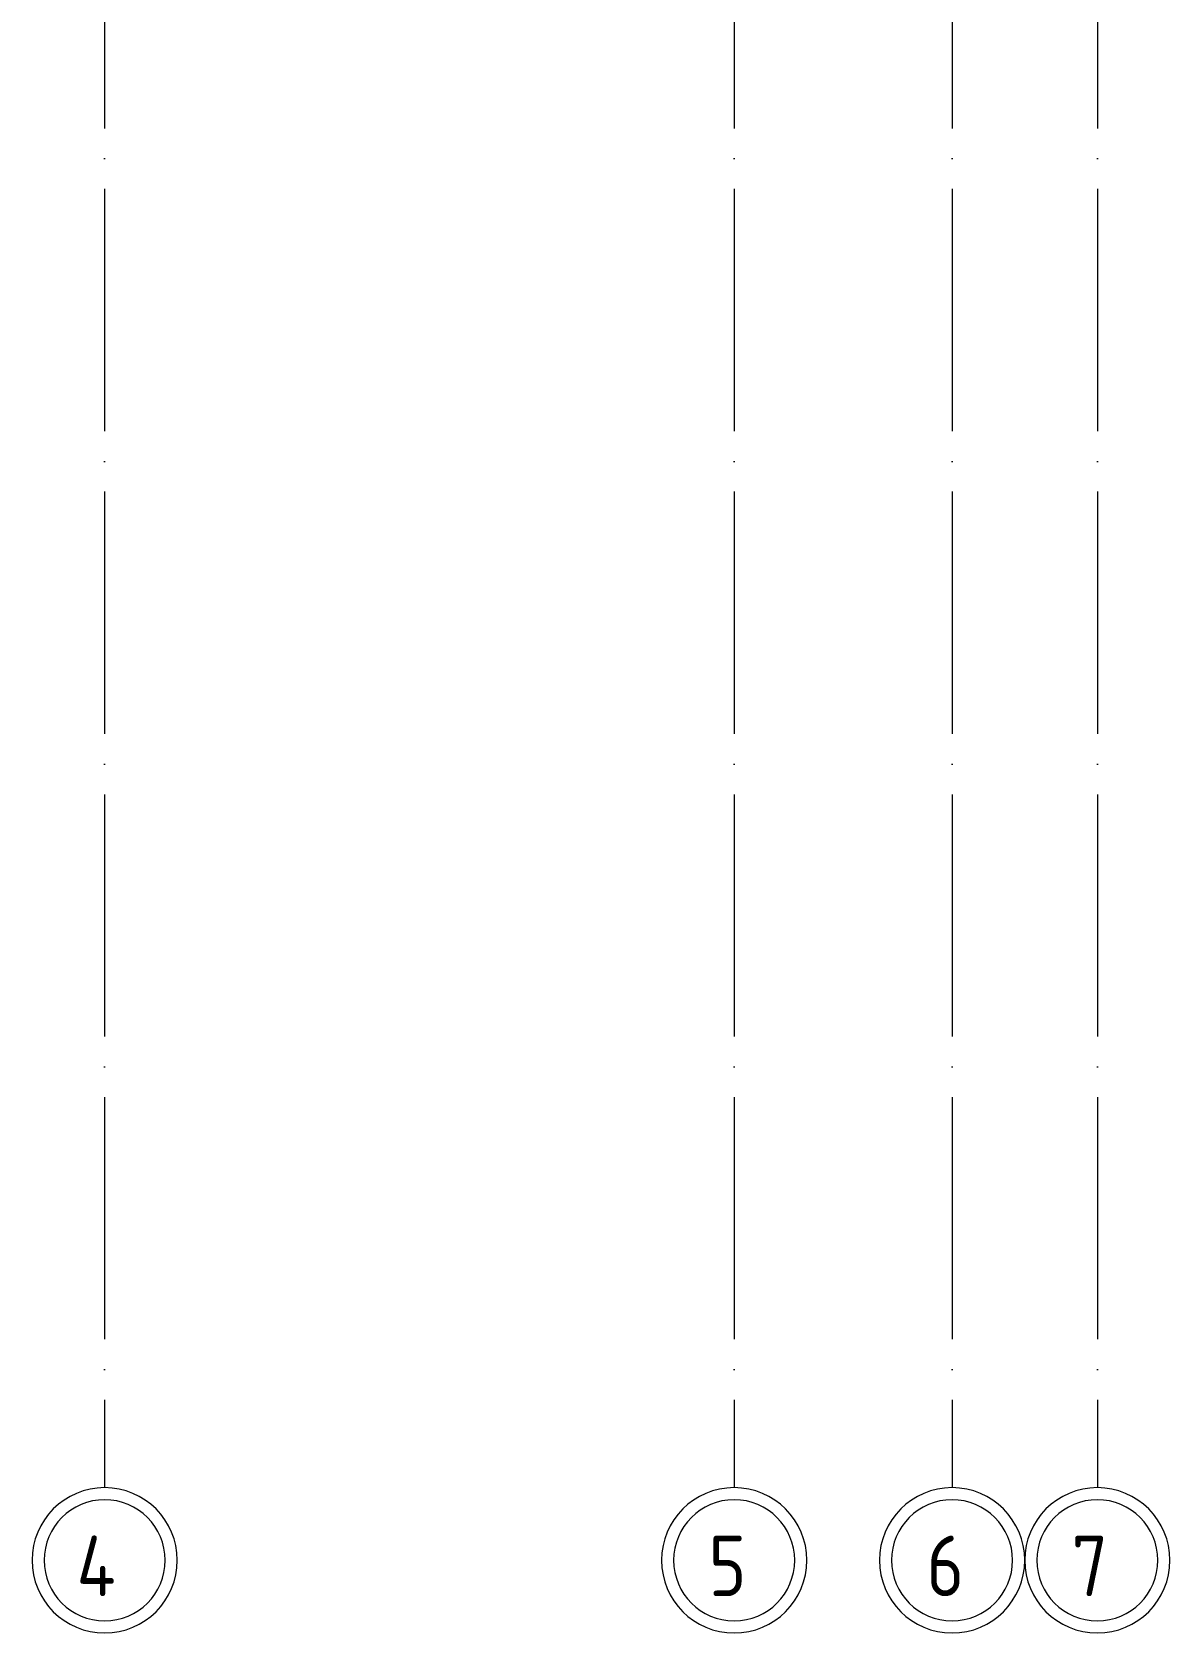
# Model space of a CAD drawing. Header units: millimetres. Extents: x -21010 to 105841, y -18351 to 135084.
# Drawn here: x -1538 to 7862, y -18351 to -5130 of the extents above; entities that cross this region are included whole.
import ezdxf

# ---------------------------------------------------------------- set-up
doc = ezdxf.new("R2010")
doc.units = ezdxf.units.MM
doc.linetypes.add('ADSK_Линия сетки', pattern=[2500, 2000, -250, 0, -250])
doc.layers.add('Оси', color=7, linetype='Continuous', lineweight=9)
doc.styles.add('GOST Common_2', font='GOST_Common.ttf', dxfattribs={"width": 0.9, "height": 500})

# ---------------------------------------------------------------- blocks, each defined once
blk = doc.blocks.new('1 этаж 21082025')
at = {"layer": 'Оси', "linetype": 'ADSK_Линия сетки'}
for p, q in [((4800, -29900), (4800, -60626)), ((10000, -29900), (10000, -60626)), ((11800, -29900), (11800, -60626)), ((13000, -29900), (13000, -60626))]:
    blk.add_line(p, q, dxfattribs=at)
at = {"layer": 'Оси', "lineweight": 20}
for centre, radius, start, end in [((4800, -61226), 600, 0, 180), ((10000, -61226), 600, 0, 180), ((11800, -61226), 600, 0, 180), ((13000, -61226), 600, 0, 180), ((4800, -61226), 500, 0, 180), ((10000, -61226), 500, 0, 180), ((11800, -61226), 500, 0, 180), ((13000, -61226), 500, 0, 180), ((4800, -61226), 600, 180, 0), ((4800, -61226), 500, 180, 0), ((10000, -61226), 600, 180, 0), ((10000, -61226), 500, 180, 0), ((11800, -61226), 600, 180, 0), ((11800, -61226), 500, 180, 0), ((13000, -61226), 600, 180, 0), ((13000, -61226), 500, 180, 0)]:
    blk.add_arc(centre, radius, start, end, dxfattribs=at)
at = {"layer": 'Оси', "style": 'GOST Common_2', "width": 0.9}
for s, p in [('4', (4568, -61522)), ('5', (9789, -61522)), ('6', (11589, -61522)), ('7', (12787, -61522))]:
    blk.add_text(s, height=500, dxfattribs=at).set_placement(p)

msp = doc.modelspace()

# ---------------------------------------------------------------- block references
msp.add_blockref('1 этаж 21082025', (-5738, 43475))

doc.saveas('drawing.dxf')
